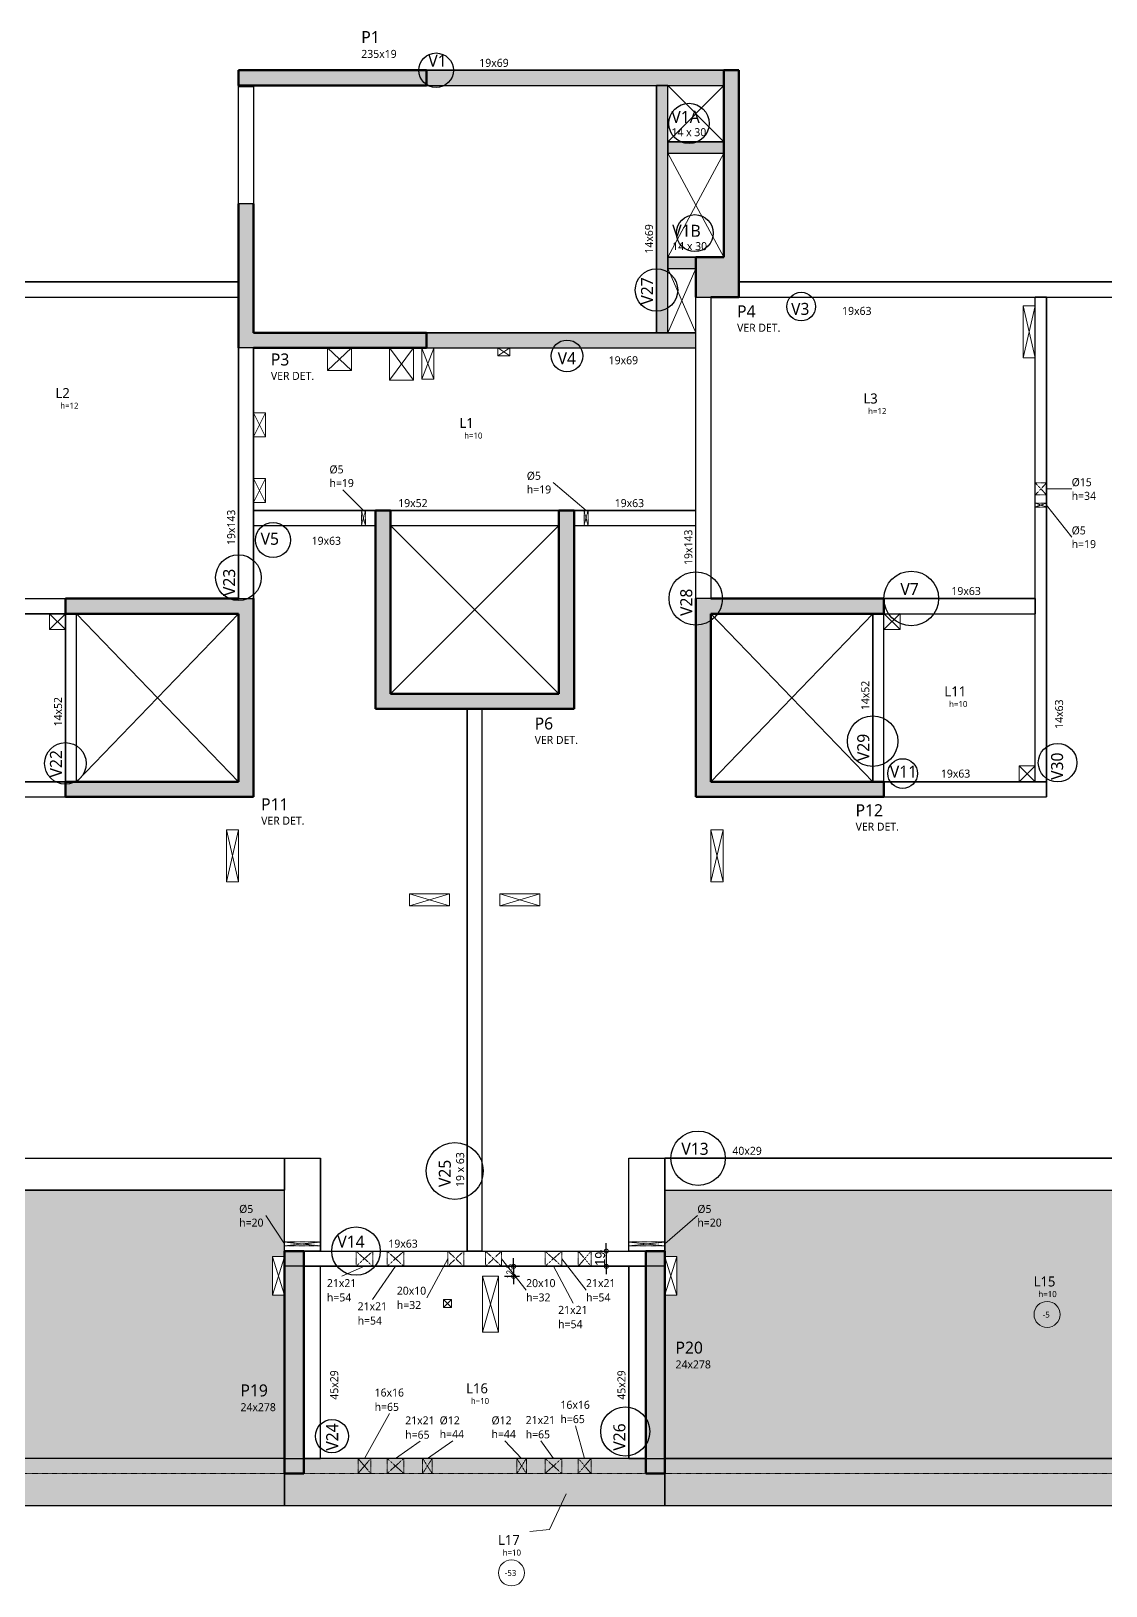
# Model space of a CAD drawing. Extents: x -20676 to 4767, y -817 to 13976.
# Drawn here: x -18726 to -17384, y 12034 to 13976 of the extents above; entities that cross this region are included whole.
import ezdxf

# ---------------------------------------------------------------- set-up
doc = ezdxf.new("R2010")
doc.units = 0
doc.header["$PDMODE"] = 2
doc.header["$PDSIZE"] = 10
doc.linetypes.add('Aligning Line', pattern=[0.635, 0.3175, -0.3175])
doc.linetypes.add('Traço', pattern=[0.635, 0.3175, -0.3175])
doc.layers.get('0').update_dxf_attribs({"lineweight": 13})
doc.layers.get('Defpoints').update_dxf_attribs({"lineweight": 13})
for name, color, linetype, lineweight in [('A-ANNO-DIMS', 7, 'Continuous', 9), ('A-FLOR', 7, 'Continuous', 18), ('A-FLOR-IDEN', 7, 'Continuous', 9), ('A-GENM', 7, 'Continuous', 18), ('A-GENM-HDLN', 7, 'Traço', 18), ('A-GENM-IDEN', 7, 'Continuous', 9), ('S-BEAM', 7, 'Continuous', 18), ('S-BEAM-IDEN', 7, 'Continuous', 9), ('S-COLS', 7, 'Continuous', 18), ('S-COLS-HDLN', 7, 'Traço', 18), ('S-COLS-IDEN', 7, 'Continuous', 9)]:
    doc.layers.add(name, color=color, linetype=linetype, lineweight=lineweight)
doc.layers.add('A-DETL', color=7, linetype='Continuous', lineweight=18, true_color=0x00a600)
doc.layers.add('Painéis', color=200, linetype='Continuous')
doc.styles.add('Fira Sans', font='', dxfattribs={"width": 0.95, "height": 12.5})
doc.styles.add('Fira Sans_1', font='', dxfattribs={"width": 0.9, "height": 7.5})
doc.styles.add('Gadugi', font='gadugi.ttf', dxfattribs={"height": 15})
doc.styles.add('Gadugi_1', font='gadugi.ttf', dxfattribs={"height": 10})
doc.styles.add('Gadugi_2', font='gadugi.ttf', dxfattribs={"height": 22.5})
doc.styles.add('Gadugi_3', font='gadugi.ttf', dxfattribs={"height": 0.2})
doc.styles.add('Gadugi_4', font='gadugi.ttf', dxfattribs={"height": 12.5})
doc.styles.get('Fira Sans').set_extended_font_data('Fira Sans')
doc.styles.get('Fira Sans_1').set_extended_font_data('Fira Sans')
doc.dimstyles.new('PED_R80_1_5mm_ACIMA_As_ESQ__R00', dxfattribs={"dimscale": 30.48, "dimtxt": 10.229846, "dimasz": 0.328084, "dimexe": 0.246063, "dimexo": 0.246063, "dimgap": 0.049213, "dimtad": 1, "dimdec": 1, "dimrnd": 0.5, "dimdsep": 46, "dimtxsty": 'Fira Sans', "dimblk1": 'DOTSMALL', "dimblk2": 'DOTSMALL', "dimsah": 1, "dimcen": 0.09, "dimdle": 0.492126, "dimazin": 0, "dimtfac": 1, "dimtdec": 4, "dimtix": 1, "dimtmove": 0, "dimatfit": 3, "dimfxl": 0, "dimtvp": 1, "dimtolj": 1, "dimtzin": 0, "dimarcsym": 0})
doc.dimstyles.new('PED_R80_1_5mm_ACIMA_As_ESQ__R00_3', dxfattribs={"dimscale": 30.48, "dimtxt": 10.229846, "dimasz": 0.328084, "dimexe": 0.246063, "dimexo": 0.246063, "dimgap": 0.049213, "dimtad": 1, "dimdec": 1, "dimrnd": 0.5, "dimdsep": 46, "dimtxsty": 'Fira Sans_1', "dimblk1": 'DOTSMALL', "dimblk2": 'DOTSMALL', "dimsah": 1, "dimcen": 0.09, "dimdle": 0.492126, "dimazin": 0, "dimtfac": 1, "dimtdec": 4, "dimtix": 1, "dimtmove": 0, "dimatfit": 3, "dimfxl": 0, "dimtvp": 1, "dimtolj": 1, "dimtzin": 0, "dimarcsym": 0})

# ---------------------------------------------------------------- blocks, each defined once
blk = doc.blocks.new('PED_FURO_RETANGULAR_R04_2020 _INSTÂNCIA_ - FURO RET-4011144-PL100 - FORMA DO PAVIMENTO TIPO')
at = {"layer": 'A-GENM-HDLN'}
for p, q in [((-10.5, 9.5), (10.5, -9.5)), ((-10.5, -9.5), (10.5, 9.5)), ((-10.5, -9.5), (-10.5, 9.5)), ((-10.5, 9.5), (10.5, 9.5)), ((10.5, 9.5), (10.5, -9.5))]:
    blk.add_line(p, q, dxfattribs=at)
blk = doc.blocks.new('PED_FURO_RETANGULAR_R04_2020 _INSTÂNCIA_ - FURO RET-V2-PL100 - FORMA DO PAVIMENTO TIPO')
at = {"layer": 'A-GENM-HDLN'}
for p, q in [((-10.5, 9.5), (10.5, -9.5)), ((-10.5, -9.5), (10.5, 9.5)), ((-10.5, -9.5), (-10.5, 9.5)), ((10.5, 9.5), (10.5, -9.5)), ((10.5, -9.5), (-10.5, -9.5))]:
    blk.add_line(p, q, dxfattribs=at)
blk = doc.blocks.new('PED_FURO_RETANGULAR_R04_2020 _INSTÂNCIA_ - FURO RET-4010708-PL100 - FORMA DO PAVIMENTO TIPO')
at = {"layer": 'A-GENM-HDLN'}
for p, q in [((-10.5, 9.5), (10.5, -9.5)), ((-10.5, -9.5), (10.5, 9.5)), ((-10.5, -9.5), (-10.5, 9.5)), ((10.5, 9.5), (10.5, -9.5))]:
    blk.add_line(p, q, dxfattribs=at)
blk = doc.blocks.new('PED_FURO_CIRCULAR_R04_2020 _INSTÂNCIA_ - FURO CIRC-3758312-PL100 - FORMA DO PAVIMENTO TIPO')
at = {"layer": 'A-GENM-HDLN'}
for p, q in [((7.5, -7), (-7.5, 7)), ((-7.5, -7), (7.5, 7)), ((-7.5, -7), (-7.5, 7)), ((7.5, 7), (7.5, -7))]:
    blk.add_line(p, q, dxfattribs=at)
blk = doc.blocks.new('PED_FURO_CIRCULAR_R04_2020 _INSTÂNCIA_ - FURO CIRC-3758362-PL100 - FORMA DO PAVIMENTO TIPO')
at = {"layer": 'A-GENM-HDLN'}
for p, q in [((6, -9.5), (-6, 9.5)), ((-6, -9.5), (6, 9.5)), ((-6, -9.5), (-6, 9.5)), ((6, 9.5), (6, -9.5)), ((6, -9.5), (-6, -9.5))]:
    blk.add_line(p, q, dxfattribs=at)
blk = doc.blocks.new('PED_FURO_CIRCULAR_R04_2020 _INSTÂNCIA_ - FURO CIRC-3758418-PL100 - FORMA DO PAVIMENTO TIPO')
at = {"layer": 'A-GENM-HDLN'}
for p, q in [((6, 9.5), (-6, -9.5)), ((-6, 9.5), (6, -9.5)), ((6, 9.5), (-6, 9.5)), ((-6, 9.5), (-6, -9.5)), ((6, -9.5), (6, 9.5))]:
    blk.add_line(p, q, dxfattribs=at)
blk = doc.blocks.new('PED_FURO_RETANGULAR_R04_2020 _INSTÂNCIA_ - FURO RET-3656268-PL100 - FORMA DO PAVIMENTO TIPO')
at = {"layer": 'A-GENM-HDLN'}
for p, q in [((-10, 9.5), (10, -9.5)), ((-10, -9.5), (10, 9.5)), ((-10, -9.5), (-10, 9.5)), ((10, 9.5), (10, -9.5))]:
    blk.add_line(p, q, dxfattribs=at)
blk = doc.blocks.new('PED_FURO_CIRCULAR_R04_2020 _INSTÂNCIA_ - FURO CIRC-3758922-PL100 - FORMA DO PAVIMENTO TIPO')
at = {"layer": 'A-GENM-HDLN'}
for p, q in [((2.5, -22.5), (-2.5, 22.5)), ((-2.5, -22.5), (2.5, 22.5)), ((-2.5, -22.5), (-2.5, 22.5)), ((2.5, 22.5), (2.5, -22.5))]:
    blk.add_line(p, q, dxfattribs=at)
blk = doc.blocks.new('PED_FURO_CIRCULAR_R04_2020 _INSTÂNCIA_ - FURO CIRC-3742523-PL100 - FORMA DO PAVIMENTO TIPO')
at = {"layer": 'A-GENM-HDLN'}
for p, q in [((2.5, -9.5), (-2.5, 9.5)), ((-2.5, -9.5), (2.5, 9.5)), ((-2.5, -9.5), (-2.5, 9.5)), ((2.5, 9.5), (2.5, -9.5))]:
    blk.add_line(p, q, dxfattribs=at)
blk = doc.blocks.new('PED_FURO_CIRCULAR_R04_2020 _INSTÂNCIA_ - FURO CIRC-3747796-PL100 - FORMA DO PAVIMENTO TIPO')
at = {"layer": 'A-GENM-HDLN'}
for p, q in [((2.5, -7), (-2.5, 7)), ((-2.5, -7), (2.5, 7)), ((-2.5, -7), (-2.5, 7)), ((2.5, 7), (2.5, -7))]:
    blk.add_line(p, q, dxfattribs=at)
blk = doc.blocks.new('PED_FURO_RETANGULAR_R04_2020 _INSTÂNCIA_ - FURO RET-4011024-PL100 - FORMA DO PAVIMENTO TIPO')
at = {"layer": 'A-GENM-HDLN'}
for p, q in [((-8, 9.5), (8, -9.5)), ((-8, -9.5), (8, 9.5)), ((-8, -9.5), (-8, 9.5)), ((8, 9.5), (8, -9.5))]:
    blk.add_line(p, q, dxfattribs=at)
blk = doc.blocks.new('PED_FURO_RETANGULAR_R04_2020 _INSTÂNCIA_ - FURO RET-4011217-PL100 - FORMA DO PAVIMENTO TIPO')
at = {"layer": 'A-GENM-HDLN'}
for p, q in [((-8, 9.5), (8, -9.5)), ((-8, -9.5), (8, 9.5)), ((-8, -9.5), (-8, 9.5)), ((8, 9.5), (8, -9.5)), ((8, -9.5), (-8, -9.5))]:
    blk.add_line(p, q, dxfattribs=at)
blk = doc.blocks.new('PED_FURO_RETANGULAR_R04_2020 _INSTÂNCIA_ - FURO RET-V3-PL100 - FORMA DO PAVIMENTO TIPO')
at = {"layer": 'A-GENM-HDLN'}
for p, q in [((-8, 9.5), (8, -9.5)), ((-8, -9.5), (8, 9.5)), ((-8, -9.5), (-8, 9.5)), ((-8, 9.5), (8, 9.5)), ((8, 9.5), (8, -9.5))]:
    blk.add_line(p, q, dxfattribs=at)
blk = doc.blocks.new('PED_TAG_LAJE_R01 - TÍTULO_ESPESSURA_REBAIXO-2413107-PL100 - FORMA DO PAVIMENTO TIPO')
at = {"layer": 'A-FLOR-IDEN'}
blk.add_circle((-0.046, -0.667), 0.325, dxfattribs=at)
blk = doc.blocks.new('PED_TAG_PILAR_R03 - PILAR VER DET_-2523782-PL100 - FORMA DO PAVIMENTO TIPO')
at = {"layer": 'S-COLS-IDEN', "insert": (0.115, -0.625), "char_height": 0.2, "width": 1.37089, "attachment_point": 1, "style": 'Gadugi_4'}
blk.add_mtext('VER DET.', dxfattribs=at)
blk = doc.blocks.new('_DotSmall')
at = {"color": 0, "linetype": 'ByBlock', "const_width": 0.5}
blk.add_lwpolyline([(-0.0625, 0, 1), (0.0625, 0, 1)], format="xyb", close=True, dxfattribs=at)
blk = doc.blocks.new('*D1314')
at = {"layer": 'A-ANNO-DIMS', "color": 0, "lineweight": -2, "transparency": 16777216}
for p, q in [((-18007.5, 12452), (-18007.5, 12462)), ((-18013.2, 12452), (-18015, 12452)), ((-18007.5, 12452), (-18007.5, 12433)), ((-18013.2, 12433), (-18015, 12433)), ((-18007.5, 12433), (-18007.5, 12423))]:
    blk.add_line(p, q, dxfattribs=at)
at = {"layer": 'Defpoints', "color": 0, "transparency": 16777216}
for p in [(-18005.7, 12452), (-18007.5, 12433), (-18005.7, 12433)]:
    blk.add_point(p, dxfattribs=at)
at = {"layer": 'A-ANNO-DIMS', "color": 0, "lineweight": -2, "transparency": 16777216, "xscale": 10, "yscale": 10, "zscale": 10}
for p, rotation in [((-18007.5, 12452), 270), ((-18007.5, 12433), 90)]:
    blk.add_blockref('_DotSmall', p, dxfattribs=dict(at, rotation=rotation))
at = {"layer": 'A-ANNO-DIMS', "color": 0, "transparency": 16777216, "insert": (-18015.2, 12442.5), "char_height": 12.5, "width": 11.174, "attachment_point": 5, "rotation": 90, "style": 'Fira Sans'}
blk.add_mtext('\\A1;19', dxfattribs=at)
blk = doc.blocks.new('*D1315')
at = {"layer": 'A-ANNO-DIMS', "color": 0, "lineweight": -2, "transparency": 16777216}
for p, q in [((-18123.2, 12433), (-18123.2, 12443)), ((-18134.5, 12420.5), (-18115.7, 12420.5)), ((-18129, 12433), (-18130.7, 12433)), ((-18123.2, 12433), (-18123.2, 12420.5)), ((-18123.2, 12420.5), (-18123.2, 12410.5))]:
    blk.add_line(p, q, dxfattribs=at)
at = {"layer": 'Defpoints', "color": 0, "transparency": 16777216}
for p in [(-18142, 12420.5), (-18123.2, 12420.5), (-18121.5, 12433)]:
    blk.add_point(p, dxfattribs=at)
at = {"layer": 'A-ANNO-DIMS', "color": 0, "lineweight": -2, "transparency": 16777216, "xscale": 10, "yscale": 10, "zscale": 10}
for p, rotation in [((-18123.2, 12433), 270), ((-18123.2, 12420.5), 90)]:
    blk.add_blockref('_DotSmall', p, dxfattribs=dict(at, rotation=rotation))
at = {"layer": 'A-ANNO-DIMS', "color": 0, "transparency": 16777216, "insert": (-18128.5, 12426.8), "char_height": 7.5, "width": 19.358, "attachment_point": 5, "rotation": 90, "style": 'Fira Sans_1'}
blk.add_mtext('\\A1;12.5', dxfattribs=at)

msp = doc.modelspace()

# ---------------------------------------------------------------- hatches: boundary and pattern name
at = {"layer": 'A-FLOR', "true_color": 0xe6b8b7, "transparency": 33554495}
msp.add_hatch(color=9, dxfattribs=at).paths.add_polyline_path([(-16992.35, 12133.99), (-16992.35, 13038.99), (-17032.35, 13038.99), (-17032.35, 12173.99), (-19311.35, 12173.99), (-19311.35, 13038.99), (-19351.35, 13038.99), (-19351.35, 12133.99), (-17088.63, 12133.99)], flags=0)
at = {"layer": 'A-FLOR', "true_color": 0xd9d9d9, "transparency": 33554495}
for points in [[(-19035.35, 12192.99), (-18409.35, 12192.99), (-18409.35, 12397.04), (-18424.35, 12397.04), (-18424.35, 12445.04), (-18409.35, 12445.04), (-18409.35, 12527.99), (-19211.35, 12527.99), (-19211.35, 12548.99), (-19292.35, 12548.99), (-19292.35, 12192.99), (-19085.35, 12192.99), (-19085.35, 12254.91), (-19088.09, 12260.07), (-19089.78, 12265.67), (-19090.35, 12271.49), (-19089.78, 12277.34), (-19088.07, 12282.97), (-19085.3, 12288.16), (-19081.56, 12292.7), (-19077.02, 12296.43), (-19071.83, 12299.21), (-19066.2, 12300.91), (-19060.35, 12301.49), (-19054.5, 12300.91), (-19048.87, 12299.21), (-19043.68, 12296.43), (-19039.14, 12292.7), (-19035.41, 12288.16), (-19032.64, 12282.97), (-19030.93, 12277.34), (-19030.35, 12271.49), (-19030.93, 12265.64), (-19032.64, 12260.01), (-19035.35, 12254.82), (-19035.35, 12232.1)], [(-17934.35, 12192.99), (-17308.35, 12192.99), (-17308.35, 12254.91), (-17311.09, 12260.07), (-17312.78, 12265.67), (-17313.35, 12271.49), (-17312.78, 12277.34), (-17311.07, 12282.97), (-17308.3, 12288.16), (-17304.56, 12292.7), (-17300.02, 12296.43), (-17294.83, 12299.21), (-17289.2, 12300.91), (-17283.35, 12301.49), (-17277.5, 12300.91), (-17271.87, 12299.21), (-17266.68, 12296.43), (-17262.14, 12292.7), (-17258.41, 12288.16), (-17255.64, 12282.97), (-17253.93, 12277.34), (-17253.35, 12271.49), (-17253.93, 12265.64), (-17255.64, 12260.01), (-17258.35, 12254.82), (-17258.35, 12192.99), (-17051.35, 12192.99), (-17051.35, 12548.99), (-17132.35, 12548.99), (-17132.35, 12527.99), (-17934.35, 12527.99), (-17934.35, 12445.04), (-17919.44, 12445.04), (-17919.44, 12397.04), (-17934.35, 12397.04), (-17934.35, 12232.1)]]:
    msp.add_hatch(color=254, dxfattribs=at).paths.add_polyline_path(points, flags=0)
at = {"layer": 'S-BEAM', "true_color": 0xa7d7e1}
for points in [[(-17930.85, 13908.49), (-17860.85, 13908.49), (-17860.85, 13927.49), (-18231.85, 13927.49), (-18231.85, 13908.49), (-17944.85, 13908.49)], [(-17930.85, 13599.49), (-17930.85, 13908.49), (-17944.85, 13908.49), (-17944.85, 13599.49)], [(-17930.85, 13823.99), (-17860.85, 13823.99), (-17860.85, 13837.99), (-17930.85, 13837.99)], [(-17930.85, 13679.99), (-17895.85, 13679.99), (-17895.85, 13693.99), (-17930.85, 13693.99)], [(-18231.85, 13580.49), (-17895.85, 13580.49), (-17895.85, 13599.49), (-18231.85, 13599.49)]]:
    msp.add_hatch(color=9, dxfattribs=at).paths.add_polyline_path(points, flags=0)
at = {"layer": 'S-BEAM', "true_color": 0xccffcc}
for points in [[(-18409.35, 12173.99), (-18409.35, 12192.99), (-19292.35, 12192.99), (-19292.35, 12173.99), (-18611.06, 12173.99)], [(-17958.35, 12173.99), (-17958.35, 12192.99), (-18385.35, 12192.99), (-18385.35, 12173.99), (-18040.15, 12173.99)], [(-17032.35, 12173.99), (-17032.35, 12192.99), (-17934.35, 12192.99), (-17934.35, 12173.99), (-17088.63, 12173.99)]]:
    msp.add_hatch(color=254, dxfattribs=at).paths.add_polyline_path(points, flags=0)
at = {"layer": 'S-COLS', "true_color": 0x808080}
for points in [[(-18231.85, 13908.49), (-18231.85, 13927.49), (-18466.85, 13927.49), (-18466.85, 13908.49)], [(-17876.85, 13643.99), (-17841.85, 13643.99), (-17841.85, 13927.49), (-17860.85, 13927.49), (-17860.85, 13693.99), (-17895.85, 13693.99), (-17895.85, 13643.99)], [(-18447.85, 13580.49), (-18231.85, 13580.49), (-18231.85, 13599.49), (-18447.85, 13599.49), (-18447.85, 13760.49), (-18466.85, 13760.49), (-18466.85, 13580.49)], [(-18295.85, 13129.49), (-18047.85, 13129.49), (-18047.85, 13377.49), (-18066.85, 13377.49), (-18066.85, 13148.49), (-18276.85, 13148.49), (-18276.85, 13377.49), (-18295.85, 13377.49), (-18295.85, 13279.21)], [(-18447.85, 13019.49), (-18447.85, 13267.49), (-18682.85, 13267.49), (-18682.85, 13248.49), (-18466.85, 13248.49), (-18466.85, 13038.49), (-18682.85, 13038.49), (-18682.85, 13019.49), (-18611.06, 13019.49)], [(-17660.85, 13019.49), (-17660.85, 13038.49), (-17876.85, 13038.49), (-17876.85, 13248.49), (-17660.85, 13248.49), (-17660.85, 13267.49), (-17895.85, 13267.49), (-17895.85, 13019.49), (-17849.84, 13019.49)], [(-18385.35, 12173.99), (-18385.35, 12451.99), (-18409.35, 12451.99), (-18409.35, 12173.99)], [(-17934.35, 12173.99), (-17934.35, 12451.99), (-17958.35, 12451.99), (-17958.35, 12173.99)]]:
    msp.add_hatch(color=8, dxfattribs=at).paths.add_polyline_path(points, flags=0)

# ---------------------------------------------------------------- linework, layer by layer
at = {"lineweight": 18}
for p, q in [((-17486.85, 13568.01), (-17471.97, 13632.97)), ((-17486.85, 13632.97), (-17471.97, 13568.01)), ((-18325.85, 13580.49), (-18355.85, 13552.49)), ((-18355.85, 13580.49), (-18325.85, 13552.49)), ((-18278.36, 13540.49), (-18248.36, 13580.49)), ((-18278.36, 13580.49), (-18248.36, 13540.49)), ((-18237.86, 13541.49), (-18222.87, 13580.48)), ((-18237.86, 13580.48), (-18222.87, 13541.49)), ((-18127.86, 13580.49), (-18142.85, 13570.49)), ((-18142.84, 13580.49), (-18128.16, 13570.5)), ((-18447.85, 13469.53), (-18432.88, 13499.46)), ((-18447.85, 13499.42), (-18432.88, 13469.48)), ((-18447.85, 13387.53), (-18432.88, 13417.46)), ((-18447.85, 13417.42), (-18432.88, 13387.48)), ((-18066.85, 13358.49), (-18276.85, 13148.49)), ((-18276.85, 13358.49), (-18066.85, 13148.49)), ((-18702.9, 13228.54), (-18682.92, 13248.49)), ((-18702.83, 13248.49), (-18682.85, 13228.54)), ((-18466.85, 13248.49), (-18668.85, 13038.49)), ((-18668.85, 13248.49), (-18466.85, 13038.49)), ((-17674.85, 13248.49), (-17876.85, 13038.49)), ((-17876.85, 13248.49), (-17674.85, 13038.49)), ((-17660.8, 13228.54), (-17640.85, 13248.49)), ((-17660.75, 13248.49), (-17640.8, 13228.54)), ((-17491.81, 13058.56), (-17471.85, 13038.53)), ((-17491.81, 13038.49), (-17471.85, 13058.52)), ((-18481.9, 12913.28), (-18466.91, 12978.24)), ((-18481.9, 12978.24), (-18466.91, 12913.28)), ((-17876.8, 12913.28), (-17861.81, 12978.24)), ((-17876.8, 12978.24), (-17861.81, 12913.28)), ((-18203.31, 12898.48), (-18253.28, 12883.49)), ((-18253.28, 12898.48), (-18203.31, 12883.49)), ((-18090.42, 12898.48), (-18140.39, 12883.49)), ((-18140.39, 12898.48), (-18090.42, 12883.49)), ((-18424.34, 12397.06), (-18409.36, 12445.02)), ((-18424.34, 12445.02), (-18409.36, 12397.06)), ((-17934.35, 12397.34), (-17919.44, 12445.02)), ((-17934.35, 12444.74), (-17919.44, 12397.06)), ((-18162.03, 12350.53), (-18142.04, 12420.5)), ((-18162.03, 12420.5), (-18142.04, 12350.53)), ((-18210.9, 12381.54), (-18200.9, 12391.54)), ((-18210.9, 12391.54), (-18200.9, 12381.54))]:
    msp.add_line(p, q, dxfattribs=at)
at = {"linetype": 'Traço', "lineweight": 18}
for p, q in [((-18447.87, 13499.47), (-18447.86, 13499.44)), ((-18447.87, 13469.47), (-18447.86, 13469.51)), ((-18447.87, 13417.47), (-18447.86, 13417.44)), ((-18447.87, 13387.47), (-18447.86, 13387.51)), ((-18702.9, 13248.56), (-18702.84, 13248.49)), ((-17640.85, 13248.49), (-17640.8, 13248.54)), ((-17471.85, 13058.52), (-17471.81, 13058.56)), ((-17471.85, 13038.53), (-17471.81, 13038.49)), ((-17934.44, 12445.04), (-17934.36, 12444.77)), ((-17934.44, 12397.04), (-17934.36, 12397.31))]:
    msp.add_line(p, q, dxfattribs=at)
at = {"layer": 'A-DETL', "color": 7}
for p, q in [((-17930.85, 13908.49), (-17860.85, 13837.99)), ((-17860.85, 13908.49), (-17930.85, 13837.99)), ((-17860.85, 13823.99), (-17930.85, 13693.99)), ((-17930.85, 13823.99), (-17860.85, 13693.99)), ((-17895.85, 13679.99), (-17930.85, 13599.49)), ((-17930.85, 13679.99), (-17895.85, 13599.49))]:
    msp.add_line(p, q, dxfattribs=at)
at = {"layer": 'A-DETL', "color": 7, "linetype": 'Aligning Line'}
msp.add_line((-17032.35, 12173.99), (-19311.35, 12173.99), dxfattribs=at)
at = {"layer": 'A-FLOR'}
for p, q in [((-17471.97, 13632.99), (-17486.85, 13632.99)), ((-17486.85, 13632.99), (-17486.85, 13567.99)), ((-17471.97, 13567.99), (-17471.97, 13632.99)), ((-18355.85, 13580.49), (-18355.85, 13552.49)), ((-18325.85, 13552.49), (-18325.85, 13580.49)), ((-18278.36, 13580.49), (-18278.36, 13540.49)), ((-18248.36, 13540.49), (-18248.36, 13580.49)), ((-18237.86, 13580.49), (-18237.86, 13541.48)), ((-18222.86, 13541.48), (-18222.86, 13580.49)), ((-18142.85, 13580.49), (-18142.85, 13570.49)), ((-18142.85, 13570.49), (-18127.85, 13570.49)), ((-18127.85, 13570.49), (-18127.85, 13580.49)), ((-17486.85, 13567.99), (-17471.97, 13567.99)), ((-18355.85, 13552.49), (-18325.85, 13552.49)), ((-18278.36, 13540.49), (-18248.36, 13540.49)), ((-18237.86, 13541.48), (-18222.86, 13541.48)), ((-18432.87, 13499.47), (-18447.85, 13499.47)), ((-18432.87, 13469.47), (-18432.87, 13499.47)), ((-18447.85, 13469.47), (-18432.87, 13469.47)), ((-18432.87, 13417.47), (-18447.85, 13417.47)), ((-18432.87, 13387.47), (-18432.87, 13417.47)), ((-18447.85, 13387.47), (-18432.87, 13387.47)), ((-18702.9, 13248.49), (-18702.9, 13228.54)), ((-17660.8, 13248.49), (-17660.8, 13228.54)), ((-17640.8, 13228.54), (-17640.8, 13248.49)), ((-18702.9, 13228.54), (-18682.85, 13228.54)), ((-17660.8, 13228.54), (-17640.8, 13228.54)), ((-17471.85, 13058.56), (-17491.81, 13058.56)), ((-17491.81, 13058.56), (-17491.81, 13038.49)), ((-18466.9, 12978.26), (-18481.9, 12978.26)), ((-18481.9, 12978.26), (-18481.9, 12913.26)), ((-18466.9, 12913.26), (-18466.9, 12978.26)), ((-17861.8, 12978.26), (-17876.8, 12978.26)), ((-17876.8, 12978.26), (-17876.8, 12913.26)), ((-17861.8, 12913.26), (-17861.8, 12978.26)), ((-18481.9, 12913.26), (-18466.9, 12913.26)), ((-17876.8, 12913.26), (-17861.8, 12913.26)), ((-18253.3, 12898.49), (-18253.3, 12883.49)), ((-18203.3, 12898.49), (-18253.3, 12898.49)), ((-18253.3, 12883.49), (-18203.3, 12883.49)), ((-18203.3, 12883.49), (-18203.3, 12898.49)), ((-18090.41, 12898.49), (-18140.41, 12898.49)), ((-18140.41, 12898.49), (-18140.41, 12883.49)), ((-18140.41, 12883.49), (-18090.41, 12883.49)), ((-18090.41, 12883.49), (-18090.41, 12898.49)), ((-18409.35, 12445.04), (-18424.35, 12445.04)), ((-18424.35, 12445.04), (-18424.35, 12397.04)), ((-17919.44, 12445.04), (-17934.35, 12445.04)), ((-17919.44, 12397.04), (-17919.44, 12445.04)), ((-18142.03, 12420.51), (-18162.03, 12420.51)), ((-18162.03, 12420.51), (-18162.03, 12350.51)), ((-18142.03, 12350.51), (-18142.03, 12420.51)), ((-18424.35, 12397.04), (-18409.35, 12397.04)), ((-17934.35, 12397.04), (-17919.44, 12397.04)), ((-18200.9, 12391.54), (-18210.9, 12391.54)), ((-18210.9, 12391.54), (-18210.9, 12381.54)), ((-18210.9, 12381.54), (-18200.9, 12381.54)), ((-18200.9, 12381.54), (-18200.9, 12391.54)), ((-18162.03, 12350.51), (-18142.03, 12350.51)), ((-16992.35, 12133.99), (-19351.35, 12133.99))]:
    msp.add_line(p, q, dxfattribs=at)
at = {"layer": 'A-FLOR-IDEN'}
for p, q in [((-18057.58, 12148.58), (-18078.58, 12104.26)), ((-18078.58, 12104.26), (-18102.94, 12101.7))]:
    msp.add_line(p, q, dxfattribs=at)
at = {"layer": 'A-GENM-IDEN'}
for p, q in [((-18032.85, 13377.49), (-18073.71, 13412.41)), ((-18310.78, 13377.49), (-18336.63, 13403.43)), ((-17457.85, 13404.41), (-17426.43, 13404.41)), ((-17457.85, 13384.23), (-17426.43, 13344.14)), ((-18409.35, 12460.88), (-18432.85, 12496.27)), ((-17934.35, 12460.88), (-17893.83, 12496.27)), ((-18205.59, 12442.49), (-18231.71, 12393.68)), ((-18138.33, 12442.49), (-18107.63, 12403.17)), ((-18063.04, 12442.49), (-18032.82, 12403.17)), ((-18309.55, 12432.99), (-18337.67, 12420.53)), ((-18270.75, 12432.99), (-18299.31, 12391.58)), ((-18073.54, 12432.99), (-18048.97, 12387.09)), ((-18309.55, 12192.99), (-18278.11, 12249.06)), ((-18034.54, 12192.99), (-18046.06, 12233.75)), ((-18270.75, 12192.99), (-18239.92, 12214.31)), ((-18230.86, 12192.99), (-18199.04, 12215.09)), ((-18113.3, 12192.99), (-18134.33, 12215.09)), ((-18073.54, 12192.99), (-18089.47, 12214.7))]:
    msp.add_line(p, q, dxfattribs=at)
at = {"layer": 'Painéis', "color": 6}
for p, q in [((-18466.85, 13907.22), (-18466.85, 13908.49)), ((-18447.85, 13907.22), (-18447.85, 13908.49)), ((-17930.85, 13908.49), (-17944.85, 13908.49)), ((-17930.85, 13837.99), (-17930.85, 13823.99)), ((-17930.85, 13693.99), (-17930.85, 13679.99)), ((-17457.85, 13643.99), (-17471.85, 13643.99)), ((-17930.85, 13599.49), (-17944.85, 13599.49)), ((-17471.85, 13267.49), (-17471.85, 13248.49)), ((-17471.85, 13038.53), (-17457.85, 13038.53)), ((-17934.35, 12527.99), (-17934.35, 12567.99)), ((-18162.35, 12451.99), (-18181.35, 12451.99))]:
    msp.add_line(p, q, dxfattribs=at)
for points in [[(-17860.85, 13927.49), (-18231.85, 13927.49), (-18231.85, 13908.49), (-17944.85, 13908.49), (-17930.85, 13908.49), (-17860.85, 13908.49)], [(-18466.85, 13760.49), (-18466.85, 13908.49), (-18447.85, 13908.49), (-18447.85, 13760.49)], [(-17944.85, 13908.49), (-17944.85, 13599.49), (-17930.85, 13599.49), (-17930.85, 13908.49)], [(-17860.85, 13837.99), (-17930.85, 13837.99), (-17930.85, 13823.99), (-17860.85, 13823.99)], [(-17895.85, 13693.99), (-17930.85, 13693.99), (-17930.85, 13680), (-17930.85, 13679.99), (-17895.85, 13679.99)], [(-18466.85, 13662.99), (-19292.35, 13662.99), (-19292.35, 13643.99), (-18885.85, 13643.99), (-18871.85, 13643.99), (-18466.85, 13643.99)], [(-17051.35, 13662.99), (-17841.85, 13662.99), (-17841.85, 13643.99), (-17471.85, 13643.99), (-17457.85, 13643.99), (-17051.35, 13643.99)], [(-17895.85, 13267.49), (-17895.85, 13643.99), (-17876.85, 13643.99), (-17876.85, 13267.49)], [(-17471.85, 13038.53), (-17471.85, 13643.99), (-17457.85, 13643.99), (-17457.85, 13038.53)], [(-17895.85, 13599.49), (-17930.85, 13599.49), (-17944.85, 13599.49), (-18231.85, 13599.49), (-18231.85, 13580.49), (-17895.85, 13580.49)], [(-18466.85, 13580.49), (-18466.85, 13267.49), (-18447.85, 13267.49), (-18447.85, 13580.49)], [(-18295.85, 13377.49), (-18447.85, 13377.49), (-18447.85, 13358.49), (-18295.85, 13358.49)], [(-18066.85, 13377.49), (-18276.85, 13377.49), (-18276.85, 13358.49), (-18066.85, 13358.49)], [(-17895.85, 13377.49), (-18047.85, 13377.49), (-18047.85, 13358.49), (-17895.85, 13358.49)], [(-18871.85, 13267.49), (-18682.85, 13267.49), (-18682.85, 13248.49), (-18871.85, 13248.49)], [(-17471.85, 13267.49), (-17660.85, 13267.49), (-17660.85, 13248.6), (-17660.85, 13248.49), (-17471.85, 13248.49)], [(-18682.85, 13248.49), (-18682.85, 13038.49), (-18668.85, 13038.49), (-18668.85, 13248.49)], [(-17674.85, 13248.49), (-17674.85, 13038.49), (-17660.85, 13038.49), (-17660.85, 13248.49)], [(-18181.35, 13129.49), (-18181.35, 12451.99), (-18162.35, 12451.99), (-18162.35, 13129.49)], [(-18682.85, 13038.49), (-18885.85, 13038.49), (-18885.85, 13019.49), (-18682.85, 13019.49)], [(-17457.85, 13038.53), (-17471.85, 13038.53), (-17471.85, 13038.49), (-17660.85, 13038.49), (-17660.85, 13019.49), (-17457.85, 13019.49)], [(-19151.35, 12567.99), (-18409.35, 12567.99), (-18409.35, 12527.99), (-19151.35, 12527.99)], [(-18409.35, 12451.99), (-18409.35, 12567.99), (-18364.35, 12567.99), (-18364.35, 12451.99)], [(-17979.35, 12451.99), (-17979.35, 12567.99), (-17934.35, 12567.99), (-17934.35, 12451.99)], [(-17192.35, 12567.99), (-17934.35, 12567.99), (-17934.35, 12527.99), (-17192.35, 12527.99)], [(-18385.35, 12451.99), (-17958.35, 12451.99), (-17958.35, 12432.99), (-18385.35, 12432.99)], [(-18409.35, 12192.99), (-18364.35, 12192.99), (-18364.35, 12432.99), (-18409.35, 12432.99)], [(-17934.35, 12432.99), (-17979.35, 12432.99), (-17979.35, 12192.99), (-17934.35, 12192.99)], [(-18409.35, 12192.99), (-19292.35, 12192.99), (-19292.35, 12133.99), (-18409.35, 12133.99)], [(-18409.35, 12173.99), (-18409.35, 12133.99), (-17934.35, 12133.99), (-17934.35, 12173.99), (-17958.35, 12173.99), (-17958.35, 12192.99), (-18385.35, 12192.99), (-18385.35, 12173.99)], [(-16992.35, 12192.99), (-17051.35, 12192.99), (-17934.35, 12192.99), (-17934.35, 12133.99), (-16992.35, 12133.99)]]:
    msp.add_lwpolyline(points, close=True, dxfattribs=at)
for centre, radius in [((-18220.12, 13927.49), 21.64), ((-17904.2, 13861.06), 25.18), ((-17896.91, 13724.11), 23.02), ((-17944.85, 13652.88), 26.51), ((-17764.18, 13632.24), 17.89), ((-18056.6, 13570.66), 19.8), ((-18423.65, 13340.48), 21.88), ((-18466.85, 13293.5), 28.57), ((-17895.85, 13267.49), 33.34), ((-17626.72, 13267.49), 34.11), ((-17674.85, 13089.19), 31.53), ((-18682.85, 13061.34), 26.02), ((-17444, 13062.29), 24.1), ((-17637.47, 13048.76), 18.55), ((-17892.88, 12567.99), 33.97), ((-18196.73, 12552.1), 35.55), ((-18320.05, 12451.99), 30.28), ((-18350.03, 12220.77), 20.69), ((-17983.86, 12226.56), 30.65)]:
    msp.add_circle(centre, radius, dxfattribs=at)
at = {"layer": 'S-BEAM', "lineweight": 25}
for p, q in [((-18231.85, 13927.49), (-17860.85, 13927.49)), ((-18466.85, 13907.22), (-18447.85, 13907.22)), ((-18466.85, 13760.49), (-18466.85, 13907.22)), ((-18447.85, 13907.22), (-18447.85, 13760.49)), ((-18231.85, 13908.49), (-17944.85, 13908.49)), ((-17944.85, 13599.49), (-17944.85, 13908.49)), ((-17930.85, 13908.49), (-17860.85, 13908.49)), ((-17930.85, 13599.49), (-17930.85, 13908.49)), ((-17930.85, 13837.99), (-17860.85, 13837.99)), ((-17930.85, 13823.99), (-17860.85, 13823.99)), ((-17930.85, 13693.99), (-17895.85, 13693.99)), ((-17930.85, 13679.99), (-17895.85, 13679.99)), ((-19292.35, 13662.99), (-18466.85, 13662.99)), ((-17841.85, 13662.99), (-17051.35, 13662.99)), ((-18871.85, 13643.99), (-18466.85, 13643.99)), ((-17895.85, 13267.49), (-17895.85, 13643.99)), ((-17876.85, 13643.99), (-17876.85, 13267.49)), ((-17841.85, 13643.99), (-17471.85, 13643.99)), ((-17471.85, 13267.49), (-17471.85, 13643.99)), ((-17457.85, 13643.99), (-17051.35, 13643.99)), ((-17457.85, 13038.49), (-17457.85, 13643.99)), ((-18231.85, 13599.49), (-17944.85, 13599.49)), ((-17930.85, 13599.49), (-17895.85, 13599.49)), ((-18466.85, 13267.49), (-18466.85, 13580.49)), ((-18447.85, 13580.49), (-18447.85, 13267.49)), ((-18231.85, 13580.49), (-17895.85, 13580.49)), ((-18447.85, 13377.49), (-18295.85, 13377.49)), ((-18276.85, 13377.49), (-18066.85, 13377.49)), ((-18047.85, 13377.49), (-17895.85, 13377.49)), ((-18447.85, 13358.49), (-18295.85, 13358.49)), ((-18276.85, 13358.49), (-18066.85, 13358.49)), ((-18047.85, 13358.49), (-17895.85, 13358.49)), ((-18871.85, 13267.49), (-18682.85, 13267.49)), ((-17660.85, 13267.49), (-17471.85, 13267.49)), ((-18871.85, 13248.49), (-18682.85, 13248.49)), ((-18682.85, 13038.49), (-18682.85, 13248.49)), ((-18668.85, 13038.49), (-18668.85, 13248.49)), ((-17674.85, 13038.49), (-17674.85, 13248.49)), ((-17660.85, 13248.49), (-17471.85, 13248.49)), ((-17660.85, 13038.49), (-17660.85, 13248.49)), ((-17471.85, 13038.49), (-17471.85, 13248.49)), ((-18181.35, 12451.99), (-18181.35, 13129.49)), ((-18162.35, 12451.99), (-18162.35, 13129.49)), ((-18871.85, 13038.49), (-18682.85, 13038.49)), ((-17660.85, 13038.49), (-17471.85, 13038.49)), ((-17457.85, 13038.49), (-17457.85, 13019.49)), ((-18885.85, 13019.49), (-18682.85, 13019.49)), ((-17660.85, 13019.49), (-17457.85, 13019.49)), ((-19151.35, 12567.99), (-18409.35, 12567.99)), ((-18409.35, 12567.99), (-18364.35, 12567.99)), ((-18364.35, 12451.99), (-18364.35, 12567.99)), ((-17979.35, 12567.99), (-17934.35, 12567.99)), ((-17979.35, 12451.99), (-17979.35, 12567.99)), ((-17934.35, 12567.99), (-17192.35, 12567.99)), ((-19151.35, 12527.99), (-18409.35, 12527.99)), ((-18409.35, 12451.99), (-18409.35, 12527.99)), ((-17934.35, 12451.99), (-17934.35, 12527.99)), ((-17934.35, 12527.99), (-17192.35, 12527.99)), ((-18385.35, 12451.99), (-18181.35, 12451.99)), ((-18162.35, 12451.99), (-17958.35, 12451.99)), ((-18385.35, 12432.99), (-17958.35, 12432.99)), ((-18364.35, 12192.99), (-18364.35, 12432.99)), ((-17979.35, 12192.99), (-17979.35, 12432.99)), ((-18409.35, 12192.99), (-19292.35, 12192.99)), ((-17958.35, 12192.99), (-18385.35, 12192.99)), ((-17934.35, 12192.99), (-17051.35, 12192.99))]:
    msp.add_line(p, q, dxfattribs=at)
at = {"layer": 'S-COLS', "lineweight": 50}
for p, q in [((-18466.85, 13908.49), (-18466.85, 13927.49)), ((-18466.85, 13927.49), (-18231.85, 13927.49)), ((-18231.85, 13927.49), (-18231.85, 13908.49)), ((-17860.85, 13693.99), (-17860.85, 13927.49)), ((-17860.85, 13927.49), (-17841.85, 13927.49)), ((-17841.85, 13927.49), (-17841.85, 13643.99)), ((-18231.85, 13908.49), (-18466.85, 13908.49)), ((-18466.85, 13580.49), (-18466.85, 13760.49)), ((-18447.85, 13760.49), (-18447.85, 13599.49)), ((-17895.85, 13643.99), (-17895.85, 13693.99)), ((-17895.85, 13693.99), (-17860.85, 13693.99)), ((-17841.85, 13643.99), (-17876.85, 13643.99)), ((-18447.85, 13599.49), (-18231.85, 13599.49)), ((-18231.85, 13599.49), (-18231.85, 13580.49)), ((-18231.85, 13580.49), (-18447.85, 13580.49)), ((-18295.85, 13129.49), (-18295.85, 13377.49)), ((-18295.85, 13377.49), (-18276.85, 13377.49)), ((-18276.85, 13377.49), (-18276.85, 13148.49)), ((-18066.85, 13148.49), (-18066.85, 13377.49)), ((-18066.85, 13377.49), (-18047.85, 13377.49)), ((-18047.85, 13377.49), (-18047.85, 13129.49)), ((-18682.85, 13248.49), (-18682.85, 13267.49)), ((-18682.85, 13267.49), (-18466.85, 13267.49)), ((-18447.85, 13267.49), (-18447.85, 13019.49)), ((-17895.85, 13019.49), (-17895.85, 13267.49)), ((-17876.85, 13267.49), (-17660.85, 13267.49)), ((-17660.85, 13267.49), (-17660.85, 13248.49)), ((-18466.85, 13248.49), (-18682.85, 13248.49)), ((-18466.85, 13038.49), (-18466.85, 13248.49)), ((-17660.85, 13248.49), (-17876.85, 13248.49)), ((-17876.85, 13248.49), (-17876.85, 13038.49)), ((-18276.85, 13148.49), (-18066.85, 13148.49)), ((-18047.85, 13129.49), (-18295.85, 13129.49)), ((-18682.85, 13019.49), (-18682.85, 13038.49)), ((-18682.85, 13038.49), (-18466.85, 13038.49)), ((-17876.85, 13038.49), (-17660.85, 13038.49)), ((-17660.85, 13038.49), (-17660.85, 13019.49)), ((-18447.85, 13019.49), (-18682.85, 13019.49)), ((-17660.85, 13019.49), (-17895.85, 13019.49)), ((-18409.35, 12173.99), (-18409.35, 12451.99)), ((-18409.35, 12451.99), (-18385.35, 12451.99)), ((-18385.35, 12451.99), (-18385.35, 12173.99)), ((-17958.35, 12173.99), (-17958.35, 12451.99)), ((-17958.35, 12451.99), (-17934.35, 12451.99)), ((-17934.35, 12451.99), (-17934.35, 12173.99)), ((-18385.35, 12173.99), (-18409.35, 12173.99)), ((-17934.35, 12173.99), (-17958.35, 12173.99))]:
    msp.add_line(p, q, dxfattribs=at)
at = {"layer": 'S-COLS-HDLN'}
for p, q in [((-18466.85, 13760.49), (-18447.85, 13760.49)), ((-18447.86, 13580.49), (-18466.85, 13580.49)), ((-18466.85, 13267.49), (-18447.85, 13267.49)), ((-17895.85, 13267.49), (-17876.86, 13267.49))]:
    msp.add_line(p, q, dxfattribs=at)

# ---------------------------------------------------------------- block references
at = {"layer": 'A-FLOR-IDEN', "xscale": 49.99999999999998, "yscale": 49.99999999999998, "zscale": 49.99999999999998}
for p in [(-17454.85, 12406.2), (-18123.69, 12083.24)]:
    msp.add_blockref('PED_TAG_LAJE_R01 - TÍTULO_ESPESSURA_REBAIXO-2413107-PL100 - FORMA DO PAVIMENTO TIPO', p, dxfattribs=at)
at = {"layer": 'A-GENM', "linetype": 'Traço'}
for name, p, rotation in [('PED_FURO_CIRCULAR_R04_2020 _INSTÂNCIA_ - FURO CIRC-3758312-PL100 - FORMA DO PAVIMENTO TIPO', (-17464.85, 13404.41), 90), ('PED_FURO_CIRCULAR_R04_2020 _INSTÂNCIA_ - FURO CIRC-3747796-PL100 - FORMA DO PAVIMENTO TIPO', (-17464.85, 13384.23), 90), ('PED_FURO_CIRCULAR_R04_2020 _INSTÂNCIA_ - FURO CIRC-3742523-PL100 - FORMA DO PAVIMENTO TIPO', (-18310.78, 13367.99), 180), ('PED_FURO_CIRCULAR_R04_2020 _INSTÂNCIA_ - FURO CIRC-3742523-PL100 - FORMA DO PAVIMENTO TIPO', (-18032.85, 13367.99), 180), ('PED_FURO_CIRCULAR_R04_2020 _INSTÂNCIA_ - FURO CIRC-3758922-PL100 - FORMA DO PAVIMENTO TIPO', (-18386.85, 12460.88), 90), ('PED_FURO_CIRCULAR_R04_2020 _INSTÂNCIA_ - FURO CIRC-3758922-PL100 - FORMA DO PAVIMENTO TIPO', (-17956.85, 12460.88), 90), ('PED_FURO_CIRCULAR_R04_2020 _INSTÂNCIA_ - FURO CIRC-3758418-PL100 - FORMA DO PAVIMENTO TIPO', (-18113.3, 12183.49), 180), ('PED_FURO_RETANGULAR_R04_2020 _INSTÂNCIA_ - FURO RET-4011144-PL100 - FORMA DO PAVIMENTO TIPO', (-18073.54, 12183.49), 180), ('PED_FURO_RETANGULAR_R04_2020 _INSTÂNCIA_ - FURO RET-V3-PL100 - FORMA DO PAVIMENTO TIPO', (-18034.54, 12183.49), 180)]:
    msp.add_blockref(name, p, dxfattribs=dict(at, rotation=rotation))
for name, p in [('PED_FURO_RETANGULAR_R04_2020 _INSTÂNCIA_ - FURO RET-4010708-PL100 - FORMA DO PAVIMENTO TIPO', (-18309.55, 12442.49)), ('PED_FURO_RETANGULAR_R04_2020 _INSTÂNCIA_ - FURO RET-4010708-PL100 - FORMA DO PAVIMENTO TIPO', (-18270.75, 12442.49)), ('PED_FURO_RETANGULAR_R04_2020 _INSTÂNCIA_ - FURO RET-3656268-PL100 - FORMA DO PAVIMENTO TIPO', (-18195.59, 12442.49)), ('PED_FURO_RETANGULAR_R04_2020 _INSTÂNCIA_ - FURO RET-3656268-PL100 - FORMA DO PAVIMENTO TIPO', (-18148.33, 12442.49)), ('PED_FURO_RETANGULAR_R04_2020 _INSTÂNCIA_ - FURO RET-4010708-PL100 - FORMA DO PAVIMENTO TIPO', (-18073.54, 12442.49)), ('PED_FURO_RETANGULAR_R04_2020 _INSTÂNCIA_ - FURO RET-4011024-PL100 - FORMA DO PAVIMENTO TIPO', (-18034.54, 12442.49)), ('PED_FURO_RETANGULAR_R04_2020 _INSTÂNCIA_ - FURO RET-4011217-PL100 - FORMA DO PAVIMENTO TIPO', (-18309.55, 12183.49)), ('PED_FURO_RETANGULAR_R04_2020 _INSTÂNCIA_ - FURO RET-V2-PL100 - FORMA DO PAVIMENTO TIPO', (-18270.75, 12183.49)), ('PED_FURO_CIRCULAR_R04_2020 _INSTÂNCIA_ - FURO CIRC-3758362-PL100 - FORMA DO PAVIMENTO TIPO', (-18230.86, 12183.49))]:
    msp.add_blockref(name, p, dxfattribs=at)
at = {"layer": 'S-COLS-IDEN', "xscale": 49.99999999999998, "yscale": 49.99999999999998, "zscale": 49.99999999999998}
for p in [(-17849.95, 13642.05), (-18432.07, 13581.9), (-18102.7, 13126.99), (-18444.21, 13026.08), (-17701.94, 13018.63)]:
    msp.add_blockref('PED_TAG_PILAR_R03 - PILAR VER DET_-2523782-PL100 - FORMA DO PAVIMENTO TIPO', p, dxfattribs=at)

# ---------------------------------------------------------------- texts
at = {"layer": 'A-FLOR-IDEN', "attachment_point": 1}
for s, insert, char_height, width, style in [('L2', (-18695.26, 13530.42), 12.5, 21.6456, 'Gadugi_3'), ('L3', (-17686.49, 13523.67), 12.5, 21.6456, 'Gadugi_3'), ('h=12', (-18689.37, 13512.13), 7.5, 29.6624, 'Gadugi_2'), ('h=12', (-17680.59, 13505.38), 7.5, 29.6624, 'Gadugi_2'), ('L1', (-18190.88, 13493.08), 12.5, 21.6456, 'Gadugi_3'), ('h=10', (-18184.98, 13474.79), 7.5, 29.6624, 'Gadugi_2'), ('L11', (-17585.38, 13157.58), 12.5, 33.27, 'Gadugi_3'), ('h=10', (-17579.48, 13139.29), 7.5, 29.6624, 'Gadugi_2'), ('L15', (-17473.87, 12420.29), 12.5, 33.27, 'Gadugi_3'), ('h=10', (-17467.97, 12402), 7.5, 29.6624, 'Gadugi_2'), ('-5', (-17462.56, 12376.44), 7.5, 12.0253, 'Gadugi_2'), ('L16', (-18182.49, 12286.75), 12.5, 33.27, 'Gadugi_3'), ('h=10', (-18176.6, 12268.47), 7.5, 29.6624, 'Gadugi_2'), ('L17', (-18142.71, 12097.33), 12.5, 33.27, 'Gadugi_3'), ('h=10', (-18136.82, 12079.04), 7.5, 29.6624, 'Gadugi_2'), ('-53', (-18134.23, 12053.48), 7.5, 18.8397, 'Gadugi_2')]:
    msp.add_mtext(s, dxfattribs=dict(at, insert=insert, char_height=char_height, width=width, style=style))
at = {"layer": 'A-GENM-IDEN', "char_height": 10, "attachment_point": 1, "style": 'Gadugi'}
for s, insert, width in [('Ø5', (-18353.18, 13433.79), 22.0464), ('Ø5', (-18106.81, 13425.81), 22.0464), ('h=19', (-18353.18, 13416.72), 39.6835), ('h=19', (-18106.81, 13408.74), 39.6835), ('Ø15', (-17426.43, 13417.81), 31.2658), ('h=34', (-17426.43, 13400.74), 39.6835), ('Ø5', (-17426.43, 13357.55), 22.0464), ('h=19', (-17426.43, 13340.47), 39.6835), ('Ø5', (-18465.95, 12509.67), 22.0464), ('h=20', (-18465.95, 12492.59), 39.6835), ('Ø5', (-17893.83, 12509.67), 22.0464), ('h=20', (-17893.83, 12492.59), 39.6835), ('21x21', (-18356.37, 12416.97), 44.8945), ('20x10', (-18107.63, 12416.97), 44.8945), ('21x21', (-18032.82, 12416.97), 44.8945), ('h=54', (-18356.37, 12399.11), 39.6835), ('20x10', (-18269.11, 12407.47), 44.8945), ('h=32', (-18107.63, 12399.11), 39.6835), ('h=54', (-18032.82, 12399.11), 39.6835), ('21x21', (-18318.01, 12388.02), 44.8945), ('h=32', (-18269.11, 12389.62), 39.6835), ('21x21', (-18067.67, 12383.53), 44.8945), ('h=54', (-18318.01, 12370.16), 39.6835), ('h=54', (-18067.67, 12365.67), 39.6835), ('16x16', (-18296.81, 12280.21), 44.8945), ('h=65', (-18296.81, 12262.35), 39.6835), ('16x16', (-18064.76, 12264.89), 44.8945), ('21x21', (-18258.62, 12245.45), 44.8945), ('Ø12', (-18215.59, 12245.45), 31.2658), ('Ø12', (-18150.88, 12245.45), 31.2658), ('21x21', (-18108.17, 12245.85), 44.8945), ('h=65', (-18064.76, 12247.04), 39.6835), ('h=65', (-18258.62, 12227.6), 39.6835), ('h=44', (-18215.59, 12228.38), 39.6835), ('h=44', (-18150.88, 12228.38), 39.6835), ('h=65', (-18108.17, 12227.99), 39.6835)]:
    msp.add_mtext(s, dxfattribs=dict(at, insert=insert, width=width))
at = {"layer": 'S-BEAM-IDEN', "attachment_point": 1}
for s, insert, char_height, width, style in [('V1', (-18229.81, 13946.84), 15, 30.0633, 'Gadugi_1'), ('19x69', (-18166.11, 13941.81), 10, 44.8945, 'Gadugi'), ('V1A', (-17926.2, 13876.81), 15, 46.4979, 'Gadugi_1'), ('14 x 30', (-17926.15, 13855.18), 10, 54.5147, 'Gadugi'), ('V1B', (-17925.2, 13734.42), 15, 44.8945, 'Gadugi_1'), ('14 x 30', (-17925.15, 13712.78), 10, 54.5147, 'Gadugi'), ('V3', (-17776.79, 13636.87), 15, 30.0633, 'Gadugi_1'), ('19x63', (-17713.08, 13631.84), 10, 44.8945, 'Gadugi'), ('V4', (-18068.26, 13575.2), 15, 30.0633, 'Gadugi_1'), ('19x69', (-18004.55, 13570.17), 10, 44.8945, 'Gadugi'), ('19x52', (-18267.37, 13391.68), 10, 44.8945, 'Gadugi'), ('19x63', (-17997.01, 13391.68), 10, 44.8945, 'Gadugi'), ('V5', (-18439.13, 13349.61), 15, 30.0633, 'Gadugi_1'), ('19x63', (-18375.43, 13344.58), 10, 44.8945, 'Gadugi'), ('V7', (-17640.29, 13286.84), 15, 30.0633, 'Gadugi_1'), ('19x63', (-17576.59, 13281.81), 10, 44.8945, 'Gadugi'), ('V11', (-17653.44, 13058.69), 15, 44.0928, 'Gadugi_1'), ('19x63', (-17589.74, 13053.66), 10, 44.8945, 'Gadugi'), ('V13', (-17913.79, 12587.34), 15, 44.0928, 'Gadugi_1'), ('40x29', (-17850.09, 12582.31), 10, 44.8945, 'Gadugi'), ('V14', (-18343.35, 12471.34), 15, 44.0928, 'Gadugi_1'), ('19x63', (-18279.64, 12466.31), 10, 44.8945, 'Gadugi')]:
    msp.add_mtext(s, dxfattribs=dict(at, insert=insert, char_height=char_height, width=width, style=style))
at = {"layer": 'S-BEAM-IDEN', "attachment_point": 1, "rotation": 90}
for s, insert, char_height, width, style in [('14x69', (-17959.17, 13698.45), 10, 44.8945, 'Gadugi'), ('V27', (-17964.2, 13634.75), 15, 44.0928, 'Gadugi_1'), ('19x143', (-18480.96, 13334.32), 10, 54.1139, 'Gadugi'), ('19x143', (-17910.17, 13309.39), 10, 54.1139, 'Gadugi'), ('V23', (-18485.99, 13270.61), 15, 44.0928, 'Gadugi_1'), ('V28', (-17915.2, 13245.69), 15, 44.0928, 'Gadugi_1'), ('14x52', (-17689.17, 13128), 10, 44.8945, 'Gadugi'), ('14x52', (-18697.17, 13107.64), 10, 44.8945, 'Gadugi'), ('14x63', (-17447.18, 13104.56), 10, 44.8945, 'Gadugi'), ('V29', (-17694.2, 13064.3), 15, 44.0928, 'Gadugi_1'), ('V22', (-18702.2, 13043.94), 15, 44.0928, 'Gadugi_1'), ('V30', (-17452.21, 13040.86), 15, 44.0928, 'Gadugi_1'), ('19 x 63', (-18195.06, 12532.08), 10, 54.5147, 'Gadugi'), ('V25', (-18216.7, 12532.03), 15, 44.0928, 'Gadugi_1'), ('45x29', (-18352.28, 12266.33), 10, 44.8945, 'Gadugi'), ('45x29', (-17993.67, 12266.33), 10, 44.8945, 'Gadugi'), ('V24', (-18357.31, 12202.63), 15, 44.0928, 'Gadugi_1'), ('V26', (-17998.7, 12202.63), 15, 44.0928, 'Gadugi_1')]:
    msp.add_mtext(s, dxfattribs=dict(at, insert=insert, char_height=char_height, width=width, style=style))
at = {"layer": 'S-COLS-IDEN', "attachment_point": 1}
for s, insert, char_height, width, style in [('P1', (-18313.44, 13976.48), 15, 28.4599, 'Gadugi_1'), ('235x19', (-18313.44, 13952.99), 10, 54.1139, 'Gadugi'), ('P4', (-17844.2, 13633.81), 15, 28.4599, 'Gadugi_1'), ('P3', (-18426.32, 13573.67), 15, 28.4599, 'Gadugi_1'), ('P6', (-18096.95, 13118.75), 15, 28.4599, 'Gadugi_1'), ('P11', (-18438.47, 13017.84), 15, 42.4894, 'Gadugi_1'), ('P12', (-17696.2, 13010.39), 15, 42.4894, 'Gadugi_1'), ('P20', (-17921.07, 12338.88), 15, 42.4894, 'Gadugi_1'), ('24x278', (-17921.07, 12315.39), 10, 54.1139, 'Gadugi'), ('P19', (-18464.28, 12285.45), 15, 42.4894, 'Gadugi_1'), ('24x278', (-18464.28, 12261.96), 10, 54.1139, 'Gadugi')]:
    msp.add_mtext(s, dxfattribs=dict(at, insert=insert, char_height=char_height, width=width, style=style))

# ---------------------------------------------------------------- dimensions: what is measured, and where the dimension line sits
at = {"layer": 'A-ANNO-DIMS', "color": 178, "true_color": 0x000032}
for base, p1, p2, dimstyle, override, picture, middle in [((-18007.49, 12432.99), (-18005.72, 12451.99), (-18005.72, 12432.99), 'PED_R80_1_5mm_ACIMA_As_ESQ__R00', {"dimpost": '<>', "dimfxl": 19}, '*D1314', (-18015.24, 12442.49)), ((-18123.24, 12420.51), (-18121.47, 12432.99), (-18142.03, 12420.51), 'PED_R80_1_5mm_ACIMA_As_ESQ__R00_3', {"dimpost": '<>', "dimfxl": 24.049519}, '*D1315', (-18128.49, 12426.75))]:
    dim = msp.add_linear_dim(base=base, p1=p1, p2=p2, angle=90, dimstyle=dimstyle, override=override, dxfattribs=at)
    dim.commit()
    dim.dimension.update_dxf_attribs({"geometry": picture, "text_midpoint": middle})

doc.saveas('drawing.dxf')
